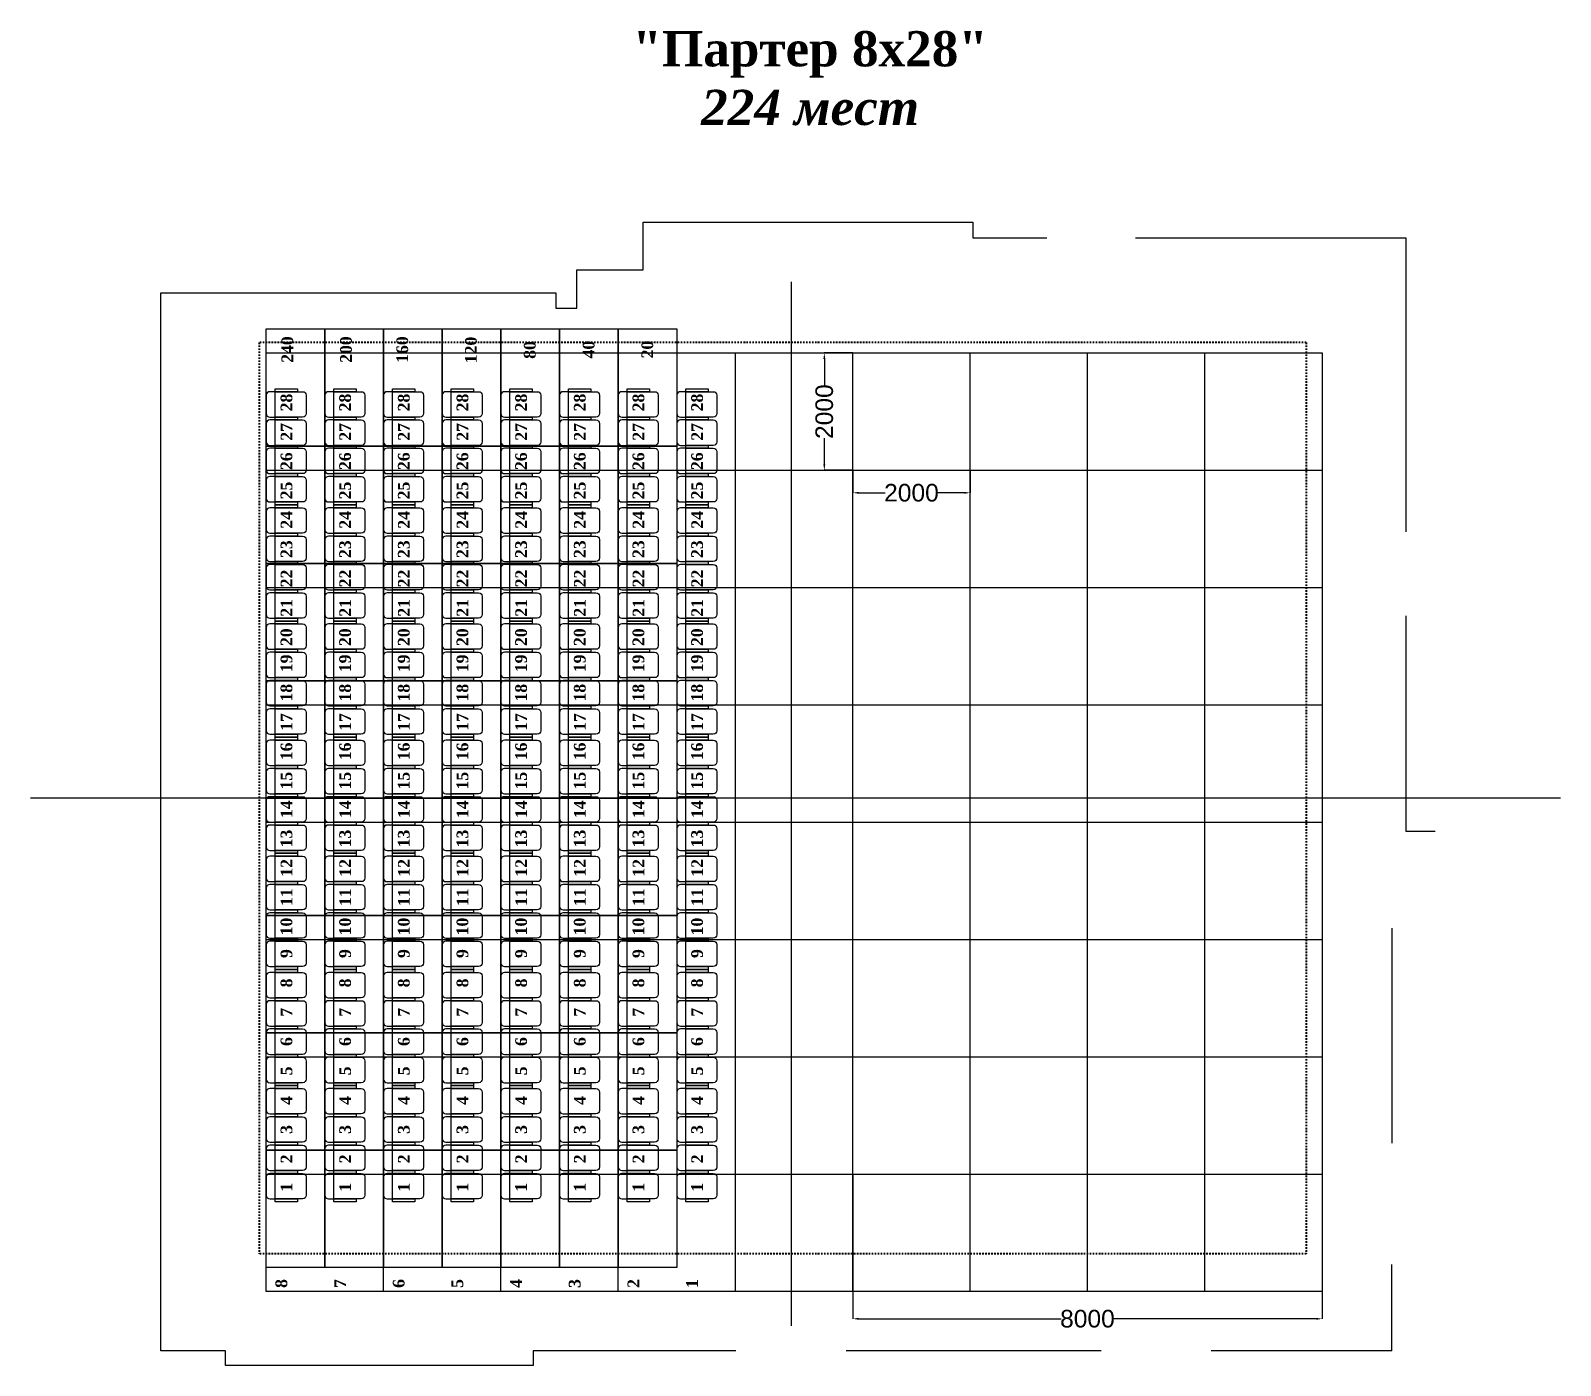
# Model space of a CAD drawing. Header units: millimetres. Extents: x -520232 to 211296, y -156633 to 78411.
# Drawn here: x -373983 to -347906, y -95142 to -72386 of the extents above; entities that cross this region are included whole.
import ezdxf

# ---------------------------------------------------------------- set-up
doc = ezdxf.new("R2010")
doc.units = ezdxf.units.MM
doc.linetypes.add('штрихпунктирнаяX2', pattern=[50.8, 25.4, -12.7, 0, -12.7])
for name, color, linetype in [('Декорации', 10, 'Continuous'), ('Оси', 7, 'Continuous'), ('Партер', 7, 'Continuous'), ('План галлереи', 7, 'Continuous'), ('План планшет1', 7, 'Continuous')]:
    doc.layers.add(name, color=color, linetype=linetype)
doc.layers.add('Сидения и станки', color=7, linetype='Continuous', lineweight=25)
doc.styles.get("Standard").update_dxf_attribs({"font": 'arial.ttf', "height": 300})
doc.dimstyles.new('Размеры', dxfattribs={"dimtxt": 300, "dimasz": 100, "dimexe": 0.18, "dimexo": 0.0625, "dimgap": 0.09, "dimtad": 0, "dimdec": 0, "dimzin": 0, "dimdsep": 46, "dimtxsty": 'Standard', "dimcen": 0.09, "dimclrd": 250, "dimclre": 250, "dimclrt": 250, "dimadec": 0, "dimazin": 0, "dimtfac": 1, "dimtdec": 0, "dimtofl": 0, "dimtmove": 0, "dimatfit": 3, "dimfxl": 1, "dimtfillclr": 250, "dimtolj": 1, "dimtzin": 0, "dimarcsym": 0})

# ---------------------------------------------------------------- blocks, each defined once
blk = doc.blocks.new('*D100')
at = {"layer": 'Defpoints', "color": 0, "lineweight": 13, "transparency": 16777216}
for p in [(-359968, -91882), (-351968, -91882), (-351968, -94347)]:
    blk.add_point(p, dxfattribs=at)
at = {"layer": 'Декорации', "color": 250, "lineweight": -2, "transparency": 16777216}
for p, q in [((-359968, -91882), (-359968, -94347)), ((-351968, -91882), (-351968, -94347)), ((-359868, -94347), (-356415, -94347)), ((-352068, -94347), (-355520, -94347))]:
    blk.add_line(p, q, dxfattribs=at)
at = {"layer": 'Декорации', "color": 250, "lineweight": 13, "transparency": 16777216}
for points in [[(-359868, -94330), (-359868, -94364), (-359968, -94347)], [(-352068, -94330), (-352068, -94364), (-351968, -94347)]]:
    blk.add_solid(points, dxfattribs=at)
at = {"layer": 'Декорации', "color": 250, "lineweight": 13, "transparency": 16777216, "insert": (-355968, -94347), "char_height": 300, "attachment_point": 5}
blk.add_mtext('\\A1;8000', dxfattribs=at)
blk = doc.blocks.new('A$C20D4365F')
at = {"layer": 'Сидения и станки'}
for points in [[(-1121.25, 530), (-808.75, 530, -0.41421356), (-748.75, 470), (-748.75, 0), (-1181.25, 0), (-1181.25, 470, -0.41421356)], [(-638.75, 530), (-326.25, 530, -0.41421356), (-266.25, 470), (-266.25, 0), (-698.75, 0), (-698.75, 470, -0.41421356)], [(-156.25, 530), (156.25, 530, -0.41421356), (216.25, 470), (216.25, 0), (-216.25, 0), (-216.25, 470, -0.41421356)], [(326.25, 530), (638.75, 530, -0.41421356), (698.75, 470), (698.75, 0), (266.25, 0), (266.25, 470, -0.41421356)], [(-748.75, 0), (-1181.25, 0), (-1181.25, -90, 0.41421356), (-1121.25, -150), (-808.75, -150, 0.41421356), (-748.75, -90)], [(-266.25, 0), (-698.75, 0), (-698.75, -90, 0.41421356), (-638.75, -150), (-326.25, -150, 0.41421356), (-266.25, -90)], [(216.25, 0), (-216.25, 0), (-216.25, -90, 0.41421356), (-156.25, -150), (156.25, -150, 0.41421356), (216.25, -90)], [(698.75, 0), (266.25, 0), (266.25, -90, 0.41421356), (326.25, -150), (638.75, -150, 0.41421356), (698.75, -90)]]:
    blk.add_lwpolyline(points, format="xyb", close=True, dxfattribs=at)
for points in [[(-1231.25, 380), (-1181.25, 380), (-1181.25, 0), (-1231.25, 0)], [(-748.75, 380), (-698.75, 380), (-698.75, 0), (-748.75, 0)], [(-266.25, 380), (-216.25, 380), (-216.25, 0), (-266.25, 0)], [(216.25, 380), (266.25, 380), (266.25, 0), (216.25, 0)], [(698.75, 380), (748.75, 380), (748.75, 0), (698.75, 0)]]:
    blk.add_lwpolyline(points, close=True, dxfattribs=at)
blk = doc.blocks.new('Партер 8х28')
at = {"layer": 'Партер'}
for points in [[(77583, 31489), (76583, 31489), (76583, 33489), (77583, 33489), (77583, 31489)], [(78583, 31489), (77583, 31489), (77583, 33489), (78583, 33489), (78583, 31489)], [(79583, 31489), (78583, 31489), (78583, 33489), (79583, 33489), (79583, 31489)], [(80583, 31489), (79583, 31489), (79583, 33489), (80583, 33489), (80583, 31489)], [(81583, 31489), (80583, 31489), (80583, 33489), (81583, 33489), (81583, 31489)], [(82583, 31489), (81583, 31489), (81583, 33489), (82583, 33489), (82583, 31489)], [(83583, 31489), (82583, 31489), (82583, 33489), (83583, 33489), (83583, 31489)], [(77583, 29489), (76583, 29489), (76583, 31489), (77583, 31489), (77583, 29489)], [(78583, 29489), (77583, 29489), (77583, 31489), (78583, 31489), (78583, 29489)], [(79583, 29489), (78583, 29489), (78583, 31489), (79583, 31489), (79583, 29489)], [(80583, 29489), (79583, 29489), (79583, 31489), (80583, 31489), (80583, 29489)], [(81583, 29489), (80583, 29489), (80583, 31489), (81583, 31489), (81583, 29489)], [(82583, 29489), (81583, 29489), (81583, 31489), (82583, 31489), (82583, 29489)], [(83583, 29489), (82583, 29489), (82583, 31489), (83583, 31489), (83583, 29489)], [(77583, 27489), (76583, 27489), (76583, 29489), (77583, 29489), (77583, 27489)], [(78583, 27489), (77583, 27489), (77583, 29489), (78583, 29489), (78583, 27489)], [(79583, 27489), (78583, 27489), (78583, 29489), (79583, 29489), (79583, 27489)], [(80583, 27489), (79583, 27489), (79583, 29489), (80583, 29489), (80583, 27489)], [(81583, 27489), (80583, 27489), (80583, 29489), (81583, 29489), (81583, 27489)], [(82583, 27489), (81583, 27489), (81583, 29489), (82583, 29489), (82583, 27489)], [(83583, 27489), (82583, 27489), (82583, 29489), (83583, 29489), (83583, 27489)], [(77583, 25489), (76583, 25489), (76583, 27489), (77583, 27489), (77583, 25489)], [(78583, 25489), (77583, 25489), (77583, 27489), (78583, 27489), (78583, 25489)], [(79583, 25489), (78583, 25489), (78583, 27489), (79583, 27489), (79583, 25489)], [(80583, 25489), (79583, 25489), (79583, 27489), (80583, 27489), (80583, 25489)], [(81583, 25489), (80583, 25489), (80583, 27489), (81583, 27489), (81583, 25489)], [(82583, 25489), (81583, 25489), (81583, 27489), (82583, 27489), (82583, 25489)], [(83583, 25489), (82583, 25489), (82583, 27489), (83583, 27489), (83583, 25489)], [(77583, 23489), (76583, 23489), (76583, 25489), (77583, 25489), (77583, 23489)], [(78583, 23489), (77583, 23489), (77583, 25489), (78583, 25489), (78583, 23489)], [(79583, 23489), (78583, 23489), (78583, 25489), (79583, 25489), (79583, 23489)], [(80583, 23489), (79583, 23489), (79583, 25489), (80583, 25489), (80583, 23489)], [(81583, 23489), (80583, 23489), (80583, 25489), (81583, 25489), (81583, 23489)], [(82583, 23489), (81583, 23489), (81583, 25489), (82583, 25489), (82583, 23489)], [(83583, 23489), (82583, 23489), (82583, 25489), (83583, 25489), (83583, 23489)], [(77583, 21489), (76583, 21489), (76583, 23489), (77583, 23489), (77583, 21489)], [(78583, 21489), (77583, 21489), (77583, 23489), (78583, 23489), (78583, 21489)], [(79583, 21489), (78583, 21489), (78583, 23489), (79583, 23489), (79583, 21489)], [(80583, 21489), (79583, 21489), (79583, 23489), (80583, 23489), (80583, 21489)], [(81583, 21489), (80583, 21489), (80583, 23489), (81583, 23489), (81583, 21489)], [(82583, 21489), (81583, 21489), (81583, 23489), (82583, 23489), (82583, 21489)], [(83583, 21489), (82583, 21489), (82583, 23489), (83583, 23489), (83583, 21489)], [(77583, 19489), (76583, 19489), (76583, 21489), (77583, 21489), (77583, 19489)], [(78583, 19489), (77583, 19489), (77583, 21489), (78583, 21489), (78583, 19489)], [(79583, 19489), (78583, 19489), (78583, 21489), (79583, 21489), (79583, 19489)], [(80583, 19489), (79583, 19489), (79583, 21489), (80583, 21489), (80583, 19489)], [(81583, 19489), (80583, 19489), (80583, 21489), (81583, 21489), (81583, 19489)], [(82583, 19489), (81583, 19489), (81583, 21489), (82583, 21489), (82583, 19489)], [(83583, 19489), (82583, 19489), (82583, 21489), (83583, 21489), (83583, 19489)], [(77583, 17489), (76583, 17489), (76583, 19489), (77583, 19489), (77583, 17489)], [(78583, 17489), (77583, 17489), (77583, 19489), (78583, 19489), (78583, 17489)], [(79583, 17489), (78583, 17489), (78583, 19489), (79583, 19489), (79583, 17489)], [(80583, 17489), (79583, 17489), (79583, 19489), (80583, 19489), (80583, 17489)], [(81583, 17489), (80583, 17489), (80583, 19489), (81583, 19489), (81583, 17489)], [(82583, 17489), (81583, 17489), (81583, 19489), (82583, 19489), (82583, 17489)], [(83583, 17489), (82583, 17489), (82583, 19489), (83583, 19489), (83583, 17489)]]:
    blk.add_lwpolyline(points, dxfattribs=at)
at = {"layer": 'Сидения и станки', "rotation": 270}
for p in [(76735, 31237), (77735, 31237), (78735, 31237), (79735, 31237), (80735, 31237), (81735, 31237), (82735, 31237), (83735, 31237), (76735, 29257), (77735, 29257), (78735, 29257), (79735, 29257), (80735, 29257), (81735, 29257), (82735, 29257), (83735, 29257), (76735, 27277), (77735, 27277), (78735, 27277), (79735, 27277), (80735, 27277), (81735, 27277), (82735, 27277), (83735, 27277), (76735, 25297), (77735, 25297), (78735, 25297), (79735, 25297), (80735, 25297), (81735, 25297), (82735, 25297), (83735, 25297), (76735, 23317), (77735, 23317), (78735, 23317), (79735, 23317), (80735, 23317), (81735, 23317), (82735, 23317), (83735, 23317), (76735, 21337), (77735, 21337), (78735, 21337), (79735, 21337), (80735, 21337), (81735, 21337), (82735, 21337), (83735, 21337), (76735, 19357), (77735, 19357), (78735, 19357), (79735, 19357), (80735, 19357), (81735, 19357), (82735, 19357), (83735, 19357)]:
    blk.add_blockref('A$C20D4365F', p, dxfattribs=at)
at = {"layer": 'Партер', "color": 0, "char_height": 200, "width": 439.44, "rotation": 90}
for s, insert, attachment_point in [('{\\fTimes New Roman|b1|i0|c204|p18; 240}', (76945, 32909), 4), ('{\\fTimes New Roman|b1|i0|c204|p18; 200}', (77945, 32909), 4), ('{\\fTimes New Roman|b1|i0|c204|p18; 160}', (78904, 32909), 4), ('{\\fTimes New Roman|b1|i0|c204|p18;120}', (80074, 33129), 5), ('{\\fTimes New Roman|b1|i0|c204|p18;80}', (81078, 33129), 5), ('{\\fTimes New Roman|b1|i0|c204|p18; 40}', (82081, 32909), 4), ('{\\fTimes New Roman|b1|i0|c204|p18; 20}', (83081, 32909), 4)]:
    blk.add_mtext(s, dxfattribs=dict(at, insert=insert, attachment_point=attachment_point))
at = {"layer": 'Партер', "color": 5, "char_height": 200, "rotation": 90}
for s, insert, width, attachment_point in [('{\\fTimes New Roman|b1|i0|c204|p18;  28}', (76930, 31931), 500, 4), ('{\\fTimes New Roman|b1|i0|c204|p18;  28}', (77930, 31931), 500, 4), ('{\\fTimes New Roman|b1|i0|c204|p18;  28}', (78930, 31931), 500, 4), ('{\\fTimes New Roman|b1|i0|c204|p18;  28}', (79930, 31931), 500, 4), ('{\\fTimes New Roman|b1|i0|c204|p18;  28}', (80930, 31931), 500, 4), ('{\\fTimes New Roman|b1|i0|c204|p18;  28}', (81930, 31931), 500, 4), ('{\\fTimes New Roman|b1|i0|c204|p18;  28}', (82930, 31931), 500, 4), ('{\\fTimes New Roman|b1|i0|c204|p18;  28}', (83930, 31931), 500, 4), ('{\\fTimes New Roman|b1|i0|c204|p18;  27}', (76930, 31431), 500, 4), ('{\\fTimes New Roman|b1|i0|c204|p18;  27}', (77930, 31431), 500, 4), ('{\\fTimes New Roman|b1|i0|c204|p18;  27}', (78930, 31431), 500, 4), ('{\\fTimes New Roman|b1|i0|c204|p18;  27}', (79930, 31431), 500, 4), ('{\\fTimes New Roman|b1|i0|c204|p18;  27}', (80930, 31431), 500, 4), ('{\\fTimes New Roman|b1|i0|c204|p18;  27}', (81930, 31431), 500, 4), ('{\\fTimes New Roman|b1|i0|c204|p18;  27}', (82930, 31431), 500, 4), ('{\\fTimes New Roman|b1|i0|c204|p18;  27}', (83930, 31431), 500, 4), ('{\\fTimes New Roman|b1|i0|c204|p18;  26}', (76930, 30931), 500, 4), ('{\\fTimes New Roman|b1|i0|c204|p18;  26}', (77930, 30931), 500, 4), ('{\\fTimes New Roman|b1|i0|c204|p18;  26}', (78930, 30931), 500, 4), ('{\\fTimes New Roman|b1|i0|c204|p18;  26}', (79930, 30931), 500, 4), ('{\\fTimes New Roman|b1|i0|c204|p18;  26}', (80930, 30931), 500, 4), ('{\\fTimes New Roman|b1|i0|c204|p18;  26}', (81930, 30931), 500, 4), ('{\\fTimes New Roman|b1|i0|c204|p18;  26}', (82930, 30931), 500, 4), ('{\\fTimes New Roman|b1|i0|c204|p18;  26}', (83930, 30931), 500, 4), ('{\\fTimes New Roman|b1|i0|c204|p18;  25}', (76930, 30431), 500, 4), ('{\\fTimes New Roman|b1|i0|c204|p18;  25}', (77930, 30431), 500, 4), ('{\\fTimes New Roman|b1|i0|c204|p18;  25}', (78930, 30431), 500, 4), ('{\\fTimes New Roman|b1|i0|c204|p18;  25}', (79930, 30431), 500, 4), ('{\\fTimes New Roman|b1|i0|c204|p18;  25}', (80930, 30431), 500, 4), ('{\\fTimes New Roman|b1|i0|c204|p18;  25}', (81930, 30431), 500, 4), ('{\\fTimes New Roman|b1|i0|c204|p18;  25}', (82930, 30431), 500, 4), ('{\\fTimes New Roman|b1|i0|c204|p18;  25}', (83930, 30431), 500, 4), ('{\\fTimes New Roman|b1|i0|c204|p18;  24}', (76930, 29931), 500, 4), ('{\\fTimes New Roman|b1|i0|c204|p18;  24}', (77930, 29931), 500, 4), ('{\\fTimes New Roman|b1|i0|c204|p18;  24}', (78930, 29931), 500, 4), ('{\\fTimes New Roman|b1|i0|c204|p18;  24}', (79930, 29931), 500, 4), ('{\\fTimes New Roman|b1|i0|c204|p18;  24}', (80930, 29931), 500, 4), ('{\\fTimes New Roman|b1|i0|c204|p18;  24}', (81930, 29931), 500, 4), ('{\\fTimes New Roman|b1|i0|c204|p18;  24}', (82930, 29931), 500, 4), ('{\\fTimes New Roman|b1|i0|c204|p18;  24}', (83930, 29931), 500, 4), ('{\\fTimes New Roman|b1|i0|c204|p18;  23}', (76930, 29431), 500, 4), ('{\\fTimes New Roman|b1|i0|c204|p18;  23}', (77930, 29431), 500, 4), ('{\\fTimes New Roman|b1|i0|c204|p18;  23}', (78930, 29431), 500, 4), ('{\\fTimes New Roman|b1|i0|c204|p18;  23}', (79930, 29431), 500, 4), ('{\\fTimes New Roman|b1|i0|c204|p18;  23}', (80930, 29431), 500, 4), ('{\\fTimes New Roman|b1|i0|c204|p18;  23}', (81930, 29431), 500, 4), ('{\\fTimes New Roman|b1|i0|c204|p18;  23}', (82930, 29431), 500, 4), ('{\\fTimes New Roman|b1|i0|c204|p18;  23}', (83930, 29431), 500, 4), ('{\\fTimes New Roman|b1|i0|c204|p18;  22}', (76930, 28931), 500, 4), ('{\\fTimes New Roman|b1|i0|c204|p18;  22}', (77930, 28931), 500, 4), ('{\\fTimes New Roman|b1|i0|c204|p18;  22}', (78930, 28931), 500, 4), ('{\\fTimes New Roman|b1|i0|c204|p18;  22}', (79930, 28931), 500, 4), ('{\\fTimes New Roman|b1|i0|c204|p18;  22}', (80930, 28931), 500, 4), ('{\\fTimes New Roman|b1|i0|c204|p18;  22}', (81930, 28931), 500, 4), ('{\\fTimes New Roman|b1|i0|c204|p18;  22}', (82930, 28931), 500, 4), ('{\\fTimes New Roman|b1|i0|c204|p18;  22}', (83930, 28931), 500, 4), ('{\\fTimes New Roman|b1|i0|c204|p18;  21}', (76930, 28431), 500, 4), ('{\\fTimes New Roman|b1|i0|c204|p18;  21}', (77930, 28431), 500, 4), ('{\\fTimes New Roman|b1|i0|c204|p18;  21}', (78930, 28431), 500, 4), ('{\\fTimes New Roman|b1|i0|c204|p18;  21}', (79930, 28431), 500, 4), ('{\\fTimes New Roman|b1|i0|c204|p18;  21}', (80930, 28431), 500, 4), ('{\\fTimes New Roman|b1|i0|c204|p18;  21}', (81930, 28431), 500, 4), ('{\\fTimes New Roman|b1|i0|c204|p18;  21}', (82930, 28431), 500, 4), ('{\\fTimes New Roman|b1|i0|c204|p18;  21}', (83930, 28431), 500, 4), ('{\\fTimes New Roman|b1|i0|c204|p18;  20}', (76930, 27931), 500, 4), ('{\\fTimes New Roman|b1|i0|c204|p18;  20}', (77930, 27931), 500, 4), ('{\\fTimes New Roman|b1|i0|c204|p18;  20}', (78930, 27931), 500, 4), ('{\\fTimes New Roman|b1|i0|c204|p18;  20}', (79930, 27931), 500, 4), ('{\\fTimes New Roman|b1|i0|c204|p18;  20}', (80930, 27931), 500, 4), ('{\\fTimes New Roman|b1|i0|c204|p18;  20}', (81930, 27931), 500, 4), ('{\\fTimes New Roman|b1|i0|c204|p18;  20}', (82930, 27931), 500, 4), ('{\\fTimes New Roman|b1|i0|c204|p18;  20}', (83930, 27931), 500, 4), ('{\\fTimes New Roman|b1|i0|c204|p18;  19}', (76930, 27484), 500, 4), ('{\\fTimes New Roman|b1|i0|c204|p18;  19}', (77930, 27484), 500, 4), ('{\\fTimes New Roman|b1|i0|c204|p18;  19}', (78930, 27484), 500, 4), ('{\\fTimes New Roman|b1|i0|c204|p18;  19}', (79930, 27484), 500, 4), ('{\\fTimes New Roman|b1|i0|c204|p18;  19}', (80930, 27484), 500, 4), ('{\\fTimes New Roman|b1|i0|c204|p18;  19}', (81930, 27484), 500, 4), ('{\\fTimes New Roman|b1|i0|c204|p18;  19}', (82930, 27484), 500, 4), ('{\\fTimes New Roman|b1|i0|c204|p18;  19}', (83930, 27484), 500, 4), ('{\\fTimes New Roman|b1|i0|c204|p18;  18}', (76930, 26984), 500, 4), ('{\\fTimes New Roman|b1|i0|c204|p18;  18}', (77930, 26984), 500, 4), ('{\\fTimes New Roman|b1|i0|c204|p18;  18}', (78930, 26984), 500, 4), ('{\\fTimes New Roman|b1|i0|c204|p18;  18}', (79930, 26984), 500, 4), ('{\\fTimes New Roman|b1|i0|c204|p18;  18}', (80930, 26984), 500, 4), ('{\\fTimes New Roman|b1|i0|c204|p18;  18}', (81930, 26984), 500, 4), ('{\\fTimes New Roman|b1|i0|c204|p18;  18}', (82930, 26984), 500, 4), ('{\\fTimes New Roman|b1|i0|c204|p18;  18}', (83930, 26984), 500, 4), ('{\\fTimes New Roman|b1|i0|c204|p18;  17}', (76930, 26484), 500, 4), ('{\\fTimes New Roman|b1|i0|c204|p18;  17}', (77930, 26484), 500, 4), ('{\\fTimes New Roman|b1|i0|c204|p18;  17}', (78930, 26484), 500, 4), ('{\\fTimes New Roman|b1|i0|c204|p18;  17}', (79930, 26484), 500, 4), ('{\\fTimes New Roman|b1|i0|c204|p18;  17}', (80930, 26484), 500, 4), ('{\\fTimes New Roman|b1|i0|c204|p18;  17}', (81930, 26484), 500, 4), ('{\\fTimes New Roman|b1|i0|c204|p18;  17}', (82930, 26484), 500, 4), ('{\\fTimes New Roman|b1|i0|c204|p18;  17}', (83930, 26484), 500, 4), ('{\\fTimes New Roman|b1|i0|c204|p18;  16}', (76930, 25984), 500, 4), ('{\\fTimes New Roman|b1|i0|c204|p18;  16}', (77930, 25984), 500, 4), ('{\\fTimes New Roman|b1|i0|c204|p18;  16}', (78930, 25984), 500, 4), ('{\\fTimes New Roman|b1|i0|c204|p18;  16}', (79930, 25984), 500, 4), ('{\\fTimes New Roman|b1|i0|c204|p18;  16}', (80930, 25984), 500, 4), ('{\\fTimes New Roman|b1|i0|c204|p18;  16}', (81930, 25984), 500, 4), ('{\\fTimes New Roman|b1|i0|c204|p18;  16}', (82930, 25984), 500, 4), ('{\\fTimes New Roman|b1|i0|c204|p18;  16}', (83930, 25984), 500, 4), ('{\\fTimes New Roman|b1|i0|c204|p18;  15}', (76930, 25484), 500, 4), ('{\\fTimes New Roman|b1|i0|c204|p18;  15}', (77930, 25484), 500, 4), ('{\\fTimes New Roman|b1|i0|c204|p18;  15}', (78930, 25484), 500, 4), ('{\\fTimes New Roman|b1|i0|c204|p18;  15}', (79930, 25484), 500, 4), ('{\\fTimes New Roman|b1|i0|c204|p18;  15}', (80930, 25484), 500, 4), ('{\\fTimes New Roman|b1|i0|c204|p18;  15}', (81930, 25484), 500, 4), ('{\\fTimes New Roman|b1|i0|c204|p18;  15}', (82930, 25484), 500, 4), ('{\\fTimes New Roman|b1|i0|c204|p18;  15}', (83930, 25484), 500, 4), ('{\\fTimes New Roman|b1|i0|c204|p18;  14}', (76930, 24998), 500, 4), ('{\\fTimes New Roman|b1|i0|c204|p18;  14}', (77930, 24998), 500, 4), ('{\\fTimes New Roman|b1|i0|c204|p18;  14}', (78930, 24998), 500, 4), ('{\\fTimes New Roman|b1|i0|c204|p18;  14}', (79930, 24998), 500, 4), ('{\\fTimes New Roman|b1|i0|c204|p18;  14}', (80930, 24998), 500, 4), ('{\\fTimes New Roman|b1|i0|c204|p18;  14}', (81930, 24998), 500, 4), ('{\\fTimes New Roman|b1|i0|c204|p18;  14}', (82930, 24998), 500, 4), ('{\\fTimes New Roman|b1|i0|c204|p18;  14}', (83930, 24998), 500, 4), ('{\\fTimes New Roman|b1|i0|c204|p18;  13}', (76930, 24498), 500, 4), ('{\\fTimes New Roman|b1|i0|c204|p18;  13}', (77930, 24498), 500, 4), ('{\\fTimes New Roman|b1|i0|c204|p18;  13}', (78930, 24498), 500, 4), ('{\\fTimes New Roman|b1|i0|c204|p18;  13}', (79930, 24498), 500, 4), ('{\\fTimes New Roman|b1|i0|c204|p18;  13}', (80930, 24498), 500, 4), ('{\\fTimes New Roman|b1|i0|c204|p18;  13}', (81930, 24498), 500, 4), ('{\\fTimes New Roman|b1|i0|c204|p18;  13}', (82930, 24498), 500, 4), ('{\\fTimes New Roman|b1|i0|c204|p18;  13}', (83930, 24498), 500, 4), ('{\\fTimes New Roman|b1|i0|c204|p18;  12}', (76930, 23998), 500, 4), ('{\\fTimes New Roman|b1|i0|c204|p18;  12}', (77930, 23998), 500, 4), ('{\\fTimes New Roman|b1|i0|c204|p18;  12}', (78930, 23998), 500, 4), ('{\\fTimes New Roman|b1|i0|c204|p18;  12}', (79930, 23998), 500, 4), ('{\\fTimes New Roman|b1|i0|c204|p18;  12}', (80930, 23998), 500, 4), ('{\\fTimes New Roman|b1|i0|c204|p18;  12}', (81930, 23998), 500, 4), ('{\\fTimes New Roman|b1|i0|c204|p18;  12}', (82930, 23998), 500, 4), ('{\\fTimes New Roman|b1|i0|c204|p18;  12}', (83930, 23998), 500, 4), ('{\\fTimes New Roman|b1|i0|c204|p18;  11}', (76930, 23498), 500, 4), ('{\\fTimes New Roman|b1|i0|c204|p18;  11}', (77930, 23498), 500, 4), ('{\\fTimes New Roman|b1|i0|c204|p18;  11}', (78930, 23498), 500, 4), ('{\\fTimes New Roman|b1|i0|c204|p18;  11}', (79930, 23498), 500, 4), ('{\\fTimes New Roman|b1|i0|c204|p18;  11}', (80930, 23498), 500, 4), ('{\\fTimes New Roman|b1|i0|c204|p18;  11}', (81930, 23498), 500, 4), ('{\\fTimes New Roman|b1|i0|c204|p18;  11}', (82930, 23498), 500, 4), ('{\\fTimes New Roman|b1|i0|c204|p18;  11}', (83930, 23498), 500, 4), ('{\\fTimes New Roman|b1|i0|c204|p18;  10}', (76930, 22998), 500, 4), ('{\\fTimes New Roman|b1|i0|c204|p18;  10}', (77930, 22998), 500, 4), ('{\\fTimes New Roman|b1|i0|c204|p18;  10}', (78930, 22998), 500, 4), ('{\\fTimes New Roman|b1|i0|c204|p18;  10}', (79930, 22998), 500, 4), ('{\\fTimes New Roman|b1|i0|c204|p18;  10}', (80930, 22998), 500, 4), ('{\\fTimes New Roman|b1|i0|c204|p18;  10}', (81930, 22998), 500, 4), ('{\\fTimes New Roman|b1|i0|c204|p18;  10}', (82930, 22998), 500, 4), ('{\\fTimes New Roman|b1|i0|c204|p18;  10}', (83930, 22998), 500, 4), ('{\\fTimes New Roman|b1|i0|c204|p18;  9}', (76930, 22612), 500, 4), ('{\\fTimes New Roman|b1|i0|c204|p18;  9}', (77930, 22612), 500, 4), ('{\\fTimes New Roman|b1|i0|c204|p18;  9}', (78930, 22612), 500, 4), ('{\\fTimes New Roman|b1|i0|c204|p18;  9}', (79930, 22612), 500, 4), ('{\\fTimes New Roman|b1|i0|c204|p18;  9}', (80930, 22612), 500, 4), ('{\\fTimes New Roman|b1|i0|c204|p18;  9}', (81930, 22612), 500, 4), ('{\\fTimes New Roman|b1|i0|c204|p18;  9}', (82930, 22612), 500, 4), ('{\\fTimes New Roman|b1|i0|c204|p18;  9}', (83930, 22612), 500, 4), ('{\\fTimes New Roman|b1|i0|c204|p18;  8}', (76930, 22112), 500, 4), ('{\\fTimes New Roman|b1|i0|c204|p18;  8}', (77930, 22112), 500, 4), ('{\\fTimes New Roman|b1|i0|c204|p18;  8}', (78930, 22112), 500, 4), ('{\\fTimes New Roman|b1|i0|c204|p18;  8}', (79930, 22112), 500, 4), ('{\\fTimes New Roman|b1|i0|c204|p18;  8}', (80930, 22112), 500, 4), ('{\\fTimes New Roman|b1|i0|c204|p18;  8}', (81930, 22112), 500, 4), ('{\\fTimes New Roman|b1|i0|c204|p18;  8}', (82930, 22112), 500, 4), ('{\\fTimes New Roman|b1|i0|c204|p18;  8}', (83930, 22112), 500, 4), ('{\\fTimes New Roman|b1|i0|c204|p18;  7}', (76930, 21612), 500, 4), ('{\\fTimes New Roman|b1|i0|c204|p18;  7}', (77930, 21612), 500, 4), ('{\\fTimes New Roman|b1|i0|c204|p18;  7}', (78930, 21612), 500, 4), ('{\\fTimes New Roman|b1|i0|c204|p18;  7}', (79930, 21612), 500, 4), ('{\\fTimes New Roman|b1|i0|c204|p18;  7}', (80930, 21612), 500, 4), ('{\\fTimes New Roman|b1|i0|c204|p18;  7}', (81930, 21612), 500, 4), ('{\\fTimes New Roman|b1|i0|c204|p18;  7}', (82930, 21612), 500, 4), ('{\\fTimes New Roman|b1|i0|c204|p18;  7}', (83930, 21612), 500, 4), ('{\\fTimes New Roman|b1|i0|c204|p18;  6}', (76930, 21112), 500, 4), ('{\\fTimes New Roman|b1|i0|c204|p18;  6}', (77930, 21112), 500, 4), ('{\\fTimes New Roman|b1|i0|c204|p18;  6}', (78930, 21112), 500, 4), ('{\\fTimes New Roman|b1|i0|c204|p18;  6}', (79930, 21112), 500, 4), ('{\\fTimes New Roman|b1|i0|c204|p18;  6}', (80930, 21112), 500, 4), ('{\\fTimes New Roman|b1|i0|c204|p18;  6}', (81930, 21112), 500, 4), ('{\\fTimes New Roman|b1|i0|c204|p18;  6}', (82930, 21112), 500, 4), ('{\\fTimes New Roman|b1|i0|c204|p18;  6}', (83930, 21112), 500, 4), ('{\\fTimes New Roman|b1|i0|c204|p18;  5}', (76930, 20612), 500, 4), ('{\\fTimes New Roman|b1|i0|c204|p18;  5}', (77930, 20612), 500, 4), ('{\\fTimes New Roman|b1|i0|c204|p18;  5}', (78930, 20612), 500, 4), ('{\\fTimes New Roman|b1|i0|c204|p18;  5}', (79930, 20612), 500, 4), ('{\\fTimes New Roman|b1|i0|c204|p18;  5}', (80930, 20612), 500, 4), ('{\\fTimes New Roman|b1|i0|c204|p18;  5}', (81930, 20612), 500, 4), ('{\\fTimes New Roman|b1|i0|c204|p18;  5}', (82930, 20612), 500, 4), ('{\\fTimes New Roman|b1|i0|c204|p18;  5}', (83930, 20612), 500, 4), ('{\\fTimes New Roman|b1|i0|c204|p18;  4}', (76930, 20108), 503.54, 4), ('{\\fTimes New Roman|b1|i0|c204|p18;  4}', (77930, 20108), 503.54, 4), ('{\\fTimes New Roman|b1|i0|c204|p18;  4}', (78930, 20108), 503.54, 4), ('{\\fTimes New Roman|b1|i0|c204|p18;  4}', (79930, 20108), 503.54, 4), ('{\\fTimes New Roman|b1|i0|c204|p18;  4}', (80930, 20108), 503.54, 4), ('{\\fTimes New Roman|b1|i0|c204|p18;  4}', (81930, 20108), 503.54, 4), ('{\\fTimes New Roman|b1|i0|c204|p18;  4}', (82930, 20108), 503.54, 4), ('{\\fTimes New Roman|b1|i0|c204|p18;  4}', (83930, 20108), 503.54, 4), ('{\\fTimes New Roman|b1|i0|c204|p18;  3}', (76930, 19614), 498, 4), ('{\\fTimes New Roman|b1|i0|c204|p18;  3}', (77930, 19614), 498, 4), ('{\\fTimes New Roman|b1|i0|c204|p18;  3}', (78930, 19614), 498, 4), ('{\\fTimes New Roman|b1|i0|c204|p18;  3}', (79930, 19614), 498, 4), ('{\\fTimes New Roman|b1|i0|c204|p18;  3}', (80930, 19614), 498, 4), ('{\\fTimes New Roman|b1|i0|c204|p18;  3}', (81930, 19614), 498, 4), ('{\\fTimes New Roman|b1|i0|c204|p18;  3}', (82930, 19614), 498, 4), ('{\\fTimes New Roman|b1|i0|c204|p18;  3}', (83930, 19614), 498, 4), ('{\\fTimes New Roman|b1|i0|c204|p18;  2 }', (76930, 19112), 500, 4), ('{\\fTimes New Roman|b1|i0|c204|p18;  2 }', (77930, 19112), 500, 4), ('{\\fTimes New Roman|b1|i0|c204|p18;  2 }', (78930, 19112), 500, 4), ('{\\fTimes New Roman|b1|i0|c204|p18;  2 }', (79930, 19112), 500, 4), ('{\\fTimes New Roman|b1|i0|c204|p18;  2 }', (80930, 19112), 500, 4), ('{\\fTimes New Roman|b1|i0|c204|p18;  2 }', (81930, 19112), 500, 4), ('{\\fTimes New Roman|b1|i0|c204|p18;  2 }', (82930, 19112), 500, 4), ('{\\fTimes New Roman|b1|i0|c204|p18;  2 }', (83930, 19112), 500, 4), ('{\\fTimes New Roman|b1|i0|c204|p18;1}', (76929, 18855), 500, 5), ('{\\fTimes New Roman|b1|i0|c204|p18;1}', (77929, 18855), 500, 5), ('{\\fTimes New Roman|b1|i0|c204|p18;1}', (78929, 18855), 500, 5), ('{\\fTimes New Roman|b1|i0|c204|p18;1}', (79929, 18855), 500, 5), ('{\\fTimes New Roman|b1|i0|c204|p18;1}', (80929, 18855), 500, 5), ('{\\fTimes New Roman|b1|i0|c204|p18;1}', (81929, 18855), 500, 5), ('{\\fTimes New Roman|b1|i0|c204|p18;1}', (82929, 18855), 500, 5), ('{\\fTimes New Roman|b1|i0|c204|p18;1}', (83929, 18855), 500, 5), ('{\\fTimes New Roman|b1|i0|c204|p18;  8}', (76843, 16988), 500.97, 4), ('{\\fTimes New Roman|b1|i0|c204|p18;  7}', (77843, 16988), 500.97, 4), ('{\\fTimes New Roman|b1|i0|c204|p18;  6}', (78843, 16988), 500.97, 4), ('{\\fTimes New Roman|b1|i0|c204|p18;  5}', (79843, 16988), 500.97, 4), ('{\\fTimes New Roman|b1|i0|c204|p18;  4}', (80843, 16988), 500.97, 4), ('{\\fTimes New Roman|b1|i0|c204|p18;  3}', (81843, 16988), 500.97, 4), ('{\\fTimes New Roman|b1|i0|c204|p18;  2}', (82843, 16988), 500.97, 4), ('{\\fTimes New Roman|b1|i0|c204|p18;  1}', (83843, 16988), 500.97, 4)]:
    blk.add_mtext(s, dxfattribs=dict(at, insert=insert, width=width, attachment_point=attachment_point))
blk = doc.blocks.new('*D101')
at = {"layer": 'Defpoints', "color": 0, "lineweight": 13, "transparency": 16777216}
for p in [(-360453, -77882), (-359968, -77882), (-359968, -79882)]:
    blk.add_point(p, dxfattribs=at)
at = {"layer": 'Декорации', "color": 250, "lineweight": -2, "transparency": 16777216}
for p, q in [((-359968, -77882), (-360454, -77882)), ((-360453, -77982), (-360453, -78432)), ((-360453, -79782), (-360453, -79332)), ((-359968, -79882), (-360454, -79882))]:
    blk.add_line(p, q, dxfattribs=at)
at = {"layer": 'Декорации', "color": 250, "lineweight": 13, "transparency": 16777216}
for points in [[(-360470, -77982), (-360437, -77982), (-360453, -77882)], [(-360470, -79782), (-360437, -79782), (-360453, -79882)]]:
    blk.add_solid(points, dxfattribs=at)
at = {"layer": 'Декорации', "color": 250, "lineweight": 13, "transparency": 16777216, "insert": (-360453, -78882), "char_height": 300, "attachment_point": 5, "rotation": 90}
blk.add_mtext('\\A1;2000', dxfattribs=at)
blk = doc.blocks.new('*D102')
at = {"layer": 'Defpoints', "color": 0, "lineweight": 13, "transparency": 16777216}
for p in [(-359968, -79882), (-357968, -79882), (-357968, -80266)]:
    blk.add_point(p, dxfattribs=at)
at = {"layer": 'Декорации', "color": 250, "lineweight": -2, "transparency": 16777216}
for p, q in [((-359968, -79882), (-359968, -80266)), ((-357968, -79882), (-357968, -80266)), ((-359868, -80266), (-359418, -80266)), ((-358068, -80266), (-358518, -80266))]:
    blk.add_line(p, q, dxfattribs=at)
at = {"layer": 'Декорации', "color": 250, "lineweight": 13, "transparency": 16777216}
for points in [[(-359868, -80249), (-359868, -80282), (-359968, -80266)], [(-358068, -80249), (-358068, -80282), (-357968, -80266)]]:
    blk.add_solid(points, dxfattribs=at)
at = {"layer": 'Декорации', "color": 250, "lineweight": 13, "transparency": 16777216, "insert": (-358968, -80266), "char_height": 300, "attachment_point": 5}
blk.add_mtext('\\A1;2000', dxfattribs=at)

msp = doc.modelspace()

# ---------------------------------------------------------------- linework, layer by layer
at = {"layer": 'Оси'}
for p, q in [((-361021.094, -76670.089), (-361021.094, -94467.016)), ((-347905.777, -85471.131), (-373983.414, -85471.131))]:
    msp.add_line(p, q, dxfattribs=at)
at = {"layer": 'План галлереи', "linetype": 'штрихпунктирнаяX2', "lineweight": 40}
for p, q in [((-370084.594, -77703.631), (-370084.594, -93238.631)), ((-352237.594, -77703.631), (-370084.594, -77703.631)), ((-352237.594, -77703.631), (-352237.594, -93238.631)), ((-352237.594, -93238.631), (-370084.594, -93238.631))]:
    msp.add_line(p, q, dxfattribs=at)
at = {"layer": 'План планшет1', "color": 254}
for p, q in [((-363538.594, -76462.631), (-363538.594, -75651.631)), ((-363538.594, -75651.631), (-357922.594, -75651.631)), ((-357922.594, -75651.631), (-357922.594, -75919.631)), ((-357922.594, -75919.631), (-356662.594, -75919.631)), ((-355150.594, -75919.631), (-350542.594, -75919.631)), ((-350542.594, -75919.631), (-350542.594, -80930.631)), ((-364670.594, -77116.631), (-364670.594, -76462.631)), ((-364670.594, -76462.631), (-363538.594, -76462.631)), ((-371762.594, -94894.631), (-371762.594, -76856.631)), ((-371762.594, -76856.631), (-365029.594, -76856.631)), ((-365029.594, -76856.631), (-365029.594, -77116.631)), ((-365029.594, -77116.631), (-365029.594, -77116.631)), ((-365029.594, -77116.631), (-364670.594, -77116.631)), ((-369967.594, -93881.631), (-369967.594, -77881.631)), ((-369967.594, -77881.631), (-351967.594, -77881.631)), ((-367967.594, -93881.631), (-367967.594, -77881.631)), ((-365967.594, -93881.631), (-365967.594, -77881.631)), ((-363967.594, -93881.631), (-363967.594, -77881.631)), ((-361967.594, -93881.631), (-361967.594, -77881.631)), ((-359967.594, -93881.631), (-359967.594, -77881.631)), ((-357967.594, -93881.631), (-357967.594, -77881.631)), ((-355967.594, -93881.631), (-355967.594, -77881.631)), ((-353967.594, -93881.631), (-353967.594, -77881.631)), ((-351967.594, -77881.631), (-351967.594, -93881.631)), ((-369967.594, -79881.631), (-351967.594, -79881.631)), ((-369967.594, -81881.631), (-351967.594, -81881.631)), ((-350542.594, -82365.631), (-350542.594, -86035.631)), ((-369967.594, -83881.631), (-351967.594, -83881.631)), ((-369967.594, -85881.631), (-351967.594, -85881.631)), ((-350542.594, -86035.631), (-350042.594, -86035.631)), ((-369967.594, -87881.631), (-351967.594, -87881.631)), ((-350780.594, -87689.631), (-350780.594, -91354.631)), ((-369967.594, -89881.631), (-351967.594, -89881.631)), ((-369967.594, -91881.631), (-351967.594, -91881.631)), ((-350780.594, -94894.631), (-350780.594, -93423.631)), ((-351967.594, -93881.631), (-369967.594, -93881.631)), ((-370661.594, -94894.631), (-371762.594, -94894.631)), ((-370661.594, -95141.631), (-370661.594, -94894.631)), ((-361960.594, -94894.631), (-365418.594, -94894.631)), ((-365418.594, -94894.631), (-365418.594, -95141.631)), ((-355733.594, -94894.631), (-360081.594, -94894.631)), ((-350780.594, -94894.631), (-353856.594, -94894.631)), ((-365418.594, -95141.631), (-370661.594, -95141.631))]:
    msp.add_line(p, q, dxfattribs=at)

# ---------------------------------------------------------------- block references
at = {"layer": 'Декорации', "lineweight": 13}
msp.add_blockref('Партер 8х28', (-446550.643, -110959.876), dxfattribs=at)

# ---------------------------------------------------------------- texts
at = {"layer": 'Партер', "insert": (-360695.436, -73199.974), "char_height": 600, "width": 15854.2162, "attachment_point": 5}
msp.add_mtext('{\\fTimes New Roman|b1|i0|c204|p18;"Партер 8х28"\\P\\fTimes New Roman|b1|i1|c204|p18;224 мест}', dxfattribs=at)

# ---------------------------------------------------------------- dimensions: what is measured, and where the dimension line sits
at = {"layer": 'Декорации', "lineweight": 13}
dim = msp.add_linear_dim(base=(-360453.386, -77881.631), p1=(-359967.594, -79881.631), p2=(-359967.594, -77881.631), angle=90, dimstyle='Размеры', dxfattribs=at)
dim.commit()
dim.dimension.update_dxf_attribs({"geometry": '*D101', "text_midpoint": (-360453.386, -78881.631)})
for base, p1, p2, picture, middle in [((-357967.594, -80265.711), (-359967.594, -79881.631), (-357967.594, -79881.631), '*D102', (-358967.594, -80265.711)), ((-351967.594, -94347.118), (-359967.594, -91881.631), (-351967.594, -91881.631), '*D100', (-355967.594, -94347.118))]:
    dim = msp.add_linear_dim(base=base, p1=p1, p2=p2, dimstyle='Размеры', dxfattribs=at)
    dim.commit()
    dim.dimension.update_dxf_attribs({"geometry": picture, "text_midpoint": middle, "dimtype": 160})

doc.saveas('drawing.dxf')
